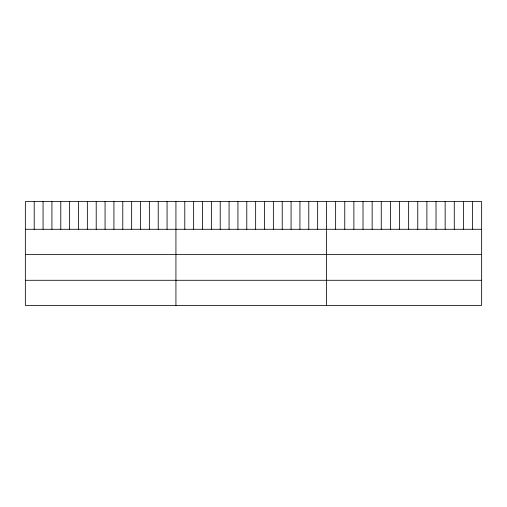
<?xml version="1.0" encoding="UTF-8"?>
<svg xmlns="http://www.w3.org/2000/svg" width="507" height="507" viewBox="0 0 507 507"><rect width="100%" height="100%" fill="white"/><g stroke="black" fill="none" stroke-linecap="round" stroke-linejoin="round"><path stroke-width="0.76" d="M481.65 229.284L481.65 305.41L25.35 305.41L25.35 201.59L481.65 201.59L481.65 229.284L25.35 229.284M25.35 254.406L481.65 254.406M25.35 280.289L481.65 280.289M472.524 201.59L472.524 229.284M463.398 201.59L463.398 229.284M454.272 201.59L454.272 229.284M445.146 201.59L445.146 229.284M436.02 201.59L436.02 229.284M426.894 201.59L426.894 229.284M417.768 201.59L417.768 229.284M408.642 201.59L408.642 229.284M399.516 201.59L399.516 229.284M390.39 201.59L390.39 229.284M381.264 201.59L381.264 229.284M372.138 201.59L372.138 229.284M363.012 201.59L363.012 229.284M353.886 201.59L353.886 229.284M344.76 201.59L344.76 229.284M335.634 201.59L335.634 229.284M326.508 201.59L326.508 305.41M317.648 201.59L317.648 229.284M308.795 201.59L308.795 229.284M299.935 201.59L299.935 229.284M291.075 201.59L291.075 229.284M282.222 201.59L282.222 229.284M273.362 201.59L273.362 229.284M264.502 201.59L264.502 229.284M255.648 201.59L255.648 229.284M246.789 201.59L246.789 229.284M237.935 201.59L237.935 229.284M229.075 201.59L229.075 229.284M220.215 201.59L220.215 229.284M211.362 201.59L211.362 229.284M202.502 201.59L202.502 229.284M193.642 201.59L193.642 229.284M184.789 201.59L184.789 229.284M175.929 201.59L175.929 305.41M167.069 201.59L167.069 229.284M158.216 201.59L158.216 229.284M149.356 201.59L149.356 229.284M140.496 201.59L140.496 229.284M131.643 201.59L131.643 229.284M122.783 201.59L122.783 229.284M113.923 201.59L113.923 229.284M105.069 201.59L105.069 229.284M96.21 201.59L96.21 229.284M87.356 201.59L87.356 229.284M78.496 201.59L78.496 229.284M69.636 201.59L69.636 229.284M60.783 201.59L60.783 229.284M51.923 201.59L51.923 229.284M43.063 201.59L43.063 229.284M34.21 201.59L34.21 229.284"/></g></svg>
